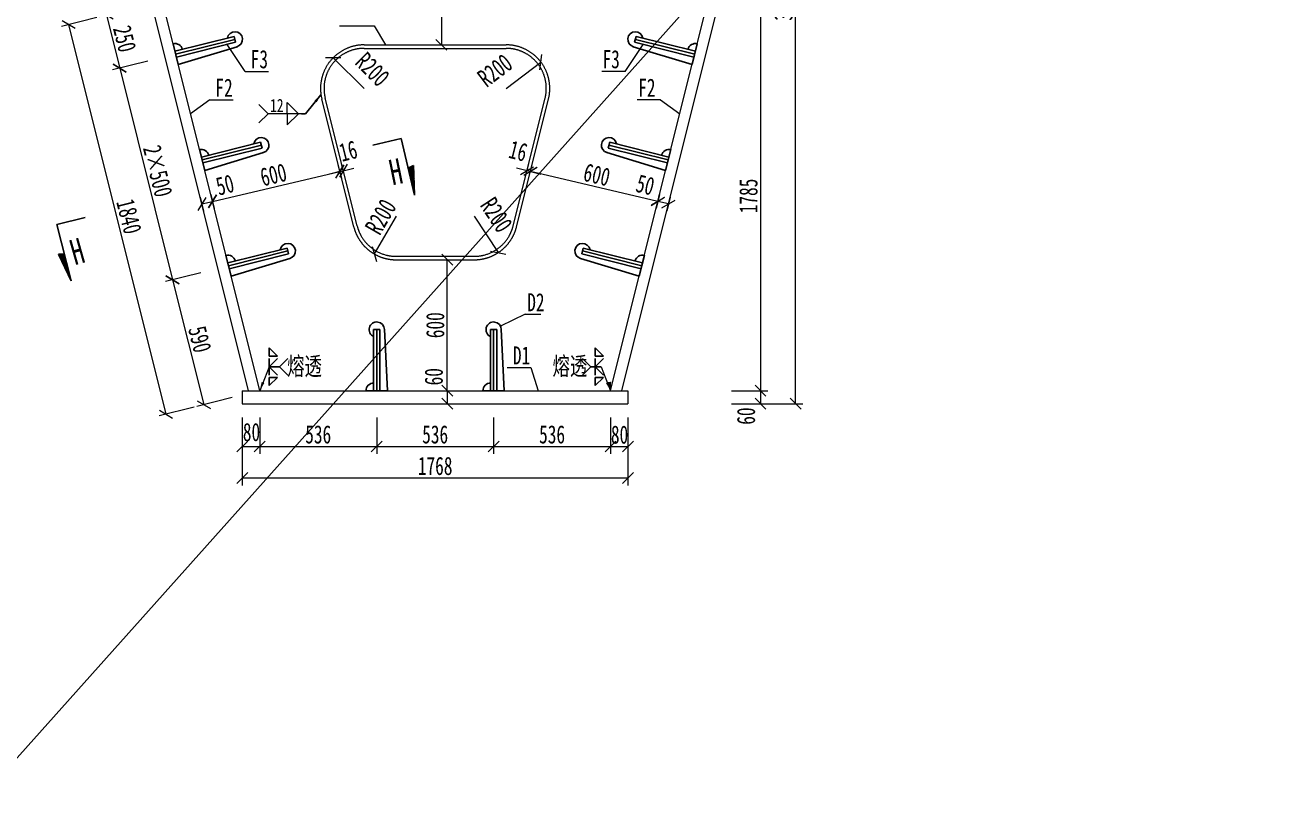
# Model space of a CAD drawing. Header units: millimetres. Extents: x -450182 to -147179, y 306993 to 695793.
# Drawn here: x -404560 to -398840, y 357812 to 361374 of the extents above; entities that cross this region are included whole.
import ezdxf
from ezdxf.enums import TextEntityAlignment as Align

# ---------------------------------------------------------------- set-up
doc = ezdxf.new("R2010")
doc.units = ezdxf.units.MM
doc.header["$PDMODE"] = 34
doc.linetypes.add('CENTER2', pattern=[28.575, 19.05, -3.175, 3.175, -3.175])
doc.layers.get('Defpoints').update_dxf_attribs({"color": 8})
doc.layers.add('dim', color=3, linetype='Continuous')
doc.layers.add('焊缝', color=7, linetype='Continuous')
for name, color, linetype, lineweight in [('文字', 7, 'Continuous', 15), ('标注', 4, 'Continuous', 13), ('横隔板', 6, 'CENTER2', 18), ('细实线', 4, 'Continuous', 15), ('钢板粗线', 1, 'Continuous', 25)]:
    doc.layers.add(name, color=color, linetype=linetype, lineweight=lineweight)
doc.styles.add('111', font='仿宋_GB2312.ttf', dxfattribs={"width": 0.7})
doc.styles.add('BM_Dim', font='仿宋_GB2312.ttf', dxfattribs={"width": 0.85})
doc.styles.add('SMEDI', font='仿宋_GB2312.ttf', dxfattribs={"width": 0.75})
doc.styles.get("Standard").update_dxf_attribs({"font": '仿宋_GB2312.ttf'})
doc.dimstyles.new('200', dxfattribs={"dimscale": 0, "dimtxt": 2.5, "dimasz": 1.5, "dimexe": 1, "dimexo": 1, "dimgap": 0.4, "dimtad": 1, "dimdec": 0, "dimdsep": 46, "dimtxsty": '111', "dimblk": 'OBLIQUE', "dimcen": 0, "dimclrd": 256, "dimclre": 256, "dimclrt": 256, "dimadec": 1, "dimazin": 2, "dimtfac": 1, "dimtdec": 0, "dimtmove": 2, "dimatfit": 3, "dimfxl": 4, "dimfxlon": 1, "dimtolj": 1, "dimlwd": -1, "dimlwe": -1, "dimarcsym": 0})
doc.dimstyles.new('MSteel_1.0_1.0', dxfattribs={"dimtxt": 3, "dimasz": 1.2, "dimexe": 1, "dimexo": 1, "dimgap": 1, "dimtad": 3, "dimtoh": 1, "dimdec": 0, "dimzin": 0, "dimdsep": 46, "dimtxsty": 'Standard', "dimblk": 'ARCHTICK', "dimcen": 0.09, "dimclrd": 3, "dimclre": 3, "dimadec": 0, "dimazin": 0, "dimtfac": 1, "dimtdec": 4, "dimtofl": 0, "dimtmove": 0, "dimatfit": 3, "dimfxl": 1, "dimtolj": 1, "dimtzin": 0, "dimarcsym": 0})

# ---------------------------------------------------------------- blocks, each defined once
blk = doc.blocks.new('_Oblique')
at = {"color": 0, "linetype": 'ByBlock', "lineweight": -2}
blk.add_line((-0.5, -0.5), (0.5, 0.5), dxfattribs=at)
blk = doc.blocks.new('*D935')
at = {"layer": 'Defpoints', "color": 0, "transparency": 16777216}
for p in [(-403563.5, 359697.6), (-403483.5, 359697.6), (-403483.5, 359441.7)]:
    blk.add_point(p, dxfattribs=at)
at = {"layer": '细实线', "transparency": 16777216}
for p, q in [((-403563.5, 359575), (-403563.5, 359408.3)), ((-403483.5, 359575), (-403483.5, 359408.3)), ((-403563.5, 359441.7), (-403483.5, 359441.7))]:
    blk.add_line(p, q, dxfattribs=at)
at = {"layer": '细实线', "transparency": 16777216, "xscale": 49.99999999999995, "yscale": 49.99999999999995, "zscale": 49.99999999999995, "rotation": 180}
blk.add_blockref('_Oblique', (-403563.5, 359441.7), dxfattribs=at)
at = {"layer": '细实线', "transparency": 16777216, "xscale": 49.99999999999995, "yscale": 49.99999999999995, "zscale": 49.99999999999995}
blk.add_blockref('_Oblique', (-403483.5, 359441.7), dxfattribs=at)
at = {"layer": '细实线', "transparency": 16777216, "insert": (-403521.5, 359507.5), "char_height": 83.33, "attachment_point": 5, "style": '111'}
blk.add_mtext('\\A1;80', dxfattribs=at)
blk = doc.blocks.new('*D688')
at = {"layer": 'Defpoints', "color": 0, "transparency": 16777216}
for p in [(-403483.5, 359697.6), (-402947.6, 359697.6), (-402947.6, 359441.7)]:
    blk.add_point(p, dxfattribs=at)
at = {"layer": '细实线', "transparency": 16777216}
for p, q in [((-403483.5, 359575), (-403483.5, 359408.3)), ((-402947.6, 359575), (-402947.6, 359408.3)), ((-403483.5, 359441.7), (-402947.6, 359441.7))]:
    blk.add_line(p, q, dxfattribs=at)
at = {"layer": '细实线', "transparency": 16777216, "xscale": 49.99999999999995, "yscale": 49.99999999999995, "zscale": 49.99999999999995, "rotation": 180}
blk.add_blockref('_Oblique', (-403483.5, 359441.7), dxfattribs=at)
at = {"layer": '细实线', "transparency": 16777216, "xscale": 49.99999999999995, "yscale": 49.99999999999995, "zscale": 49.99999999999995}
blk.add_blockref('_Oblique', (-402947.6, 359441.7), dxfattribs=at)
at = {"layer": '细实线', "transparency": 16777216, "insert": (-403215.6, 359496.7), "char_height": 83.33, "attachment_point": 5, "style": '111'}
blk.add_mtext('\\A1;536', dxfattribs=at)
blk = doc.blocks.new('*D689')
at = {"layer": 'Defpoints', "color": 0, "transparency": 16777216}
for p in [(-402411.8, 359697.6), (-401876, 359697.6), (-401876, 359441.7)]:
    blk.add_point(p, dxfattribs=at)
at = {"layer": '细实线', "transparency": 16777216}
for p, q in [((-402411.8, 359575), (-402411.8, 359408.3)), ((-401876, 359575), (-401876, 359408.3)), ((-402411.8, 359441.7), (-401876, 359441.7))]:
    blk.add_line(p, q, dxfattribs=at)
at = {"layer": '细实线', "transparency": 16777216, "xscale": 49.99999999999995, "yscale": 49.99999999999995, "zscale": 49.99999999999995, "rotation": 180}
blk.add_blockref('_Oblique', (-402411.8, 359441.7), dxfattribs=at)
at = {"layer": '细实线', "transparency": 16777216, "xscale": 49.99999999999995, "yscale": 49.99999999999995, "zscale": 49.99999999999995}
blk.add_blockref('_Oblique', (-401876, 359441.7), dxfattribs=at)
at = {"layer": '细实线', "transparency": 16777216, "insert": (-402143.9, 359496.7), "char_height": 83.33, "attachment_point": 5, "style": '111'}
blk.add_mtext('\\A1;536', dxfattribs=at)
blk = doc.blocks.new('*D936')
at = {"layer": 'Defpoints', "color": 0, "transparency": 16777216}
for p in [(-401876, 359697.6), (-401796, 359697.6), (-401796, 359441.7)]:
    blk.add_point(p, dxfattribs=at)
at = {"layer": '细实线', "transparency": 16777216}
for p, q in [((-401876, 359575), (-401876, 359408.3)), ((-401796, 359575), (-401796, 359408.3)), ((-401876, 359441.7), (-401796, 359441.7))]:
    blk.add_line(p, q, dxfattribs=at)
at = {"layer": '细实线', "transparency": 16777216, "xscale": 49.99999999999995, "yscale": 49.99999999999995, "zscale": 49.99999999999995, "rotation": 180}
blk.add_blockref('_Oblique', (-401876, 359441.7), dxfattribs=at)
at = {"layer": '细实线', "transparency": 16777216, "xscale": 49.99999999999995, "yscale": 49.99999999999995, "zscale": 49.99999999999995}
blk.add_blockref('_Oblique', (-401796, 359441.7), dxfattribs=at)
at = {"layer": '细实线', "transparency": 16777216, "insert": (-401834.7, 359495.7), "char_height": 83.33, "attachment_point": 5, "style": '111'}
blk.add_mtext('\\A1;80', dxfattribs=at)
blk = doc.blocks.new('*D937')
at = {"layer": 'Defpoints', "color": 0, "transparency": 16777216}
for p in [(-403563.5, 359637.6), (-401796, 359637.6), (-403563.5, 359297.1)]:
    blk.add_point(p, dxfattribs=at)
at = {"layer": '细实线', "transparency": 16777216}
for p, q in [((-403563.5, 359430.4), (-403563.5, 359263.7)), ((-401796, 359430.4), (-401796, 359263.7)), ((-401796, 359297.1), (-403563.5, 359297.1))]:
    blk.add_line(p, q, dxfattribs=at)
at = {"layer": '细实线', "transparency": 16777216, "xscale": 49.99999999999995, "yscale": 49.99999999999995, "zscale": 49.99999999999995}
for p, rotation in [((-403563.5, 359297.1), 180.0000000000019), ((-401796, 359297.1), 1.918465386552271e-12)]:
    blk.add_blockref('_Oblique', p, dxfattribs=dict(at, rotation=rotation))
at = {"layer": '细实线', "transparency": 16777216, "insert": (-402679.7, 359352.1), "char_height": 83.33, "attachment_point": 5, "style": '111'}
blk.add_mtext('\\A1;1768', dxfattribs=at)
blk = doc.blocks.new('*D690')
at = {"layer": 'Defpoints', "color": 0, "transparency": 16777216}
for p in [(-401429.7, 361482.6), (-401876, 359697.6), (-401188.6, 359697.6)]:
    blk.add_point(p, dxfattribs=at)
at = {"layer": '细实线', "transparency": 16777216}
for p, q in [((-401322, 361482.6), (-401155.3, 361482.6)), ((-401188.6, 361482.6), (-401188.6, 359697.6)), ((-401322, 359697.6), (-401155.3, 359697.6))]:
    blk.add_line(p, q, dxfattribs=at)
at = {"layer": '细实线', "transparency": 16777216, "xscale": 49.99999999999995, "yscale": 49.99999999999995, "zscale": 49.99999999999995}
for p, rotation in [((-401188.6, 361482.6), 90), ((-401188.6, 359697.6), 270)]:
    blk.add_blockref('_Oblique', p, dxfattribs=dict(at, rotation=rotation))
at = {"layer": '细实线', "transparency": 16777216, "insert": (-401243.6, 360590.1), "char_height": 83.33, "attachment_point": 5, "rotation": 90, "style": '111'}
blk.add_mtext('\\A1;1785', dxfattribs=at)
blk = doc.blocks.new('*D939')
at = {"layer": 'Defpoints', "color": 0, "transparency": 16777216}
for p in [(-402013.2, 359697.6), (-402013.2, 359637.6), (-401188.6, 359637.6)]:
    blk.add_point(p, dxfattribs=at)
at = {"layer": '细实线', "transparency": 16777216}
for p, q in [((-401322, 359697.6), (-401155.3, 359697.6)), ((-401188.6, 359697.6), (-401188.6, 359637.6)), ((-401322, 359637.6), (-401155.3, 359637.6))]:
    blk.add_line(p, q, dxfattribs=at)
at = {"layer": '细实线', "transparency": 16777216, "xscale": 49.99999999999995, "yscale": 49.99999999999995, "zscale": 49.99999999999995}
for p, rotation in [((-401188.6, 359697.6), 90), ((-401188.6, 359637.6), 270)]:
    blk.add_blockref('_Oblique', p, dxfattribs=dict(at, rotation=rotation))
at = {"layer": '细实线', "transparency": 16777216, "insert": (-401254.7, 359581.2), "char_height": 83.33, "attachment_point": 5, "rotation": 90, "style": '111'}
blk.add_mtext('\\A1;60', dxfattribs=at)
blk = doc.blocks.new('*D940')
at = {"layer": 'Defpoints', "color": 0, "transparency": 16777216}
for p in [(-401796, 363307.6), (-401027.8, 363307.6), (-401796, 359637.6)]:
    blk.add_point(p, dxfattribs=at)
at = {"layer": '细实线', "transparency": 16777216}
for p, q in [((-401161.2, 363307.6), (-400994.5, 363307.6)), ((-401027.8, 359637.6), (-401027.8, 363307.6)), ((-401161.2, 359637.6), (-400994.5, 359637.6))]:
    blk.add_line(p, q, dxfattribs=at)
at = {"layer": '细实线', "transparency": 16777216, "xscale": 49.99999999999995, "yscale": 49.99999999999995, "zscale": 49.99999999999995}
for p, rotation in [((-401027.8, 363307.6), 90), ((-401027.8, 359637.6), 270)]:
    blk.add_blockref('_Oblique', p, dxfattribs=dict(at, rotation=rotation))
at = {"layer": '细实线', "transparency": 16777216, "insert": (-401082.8, 361472.6), "char_height": 83.33, "attachment_point": 5, "rotation": 90, "style": '111'}
blk.add_mtext('\\A1;3670', dxfattribs=at)
blk = doc.blocks.new('*D948')
at = {"layer": 'Defpoints', "color": 0, "transparency": 16777216}
for p in [(-402679.7, 361682.6), (-402679.7, 361282.6), (-402651.2, 361282.6)]:
    blk.add_point(p, dxfattribs=at)
at = {"layer": '细实线', "transparency": 16777216}
for p, q in [((-402651.2, 361682.6), (-402617.9, 361682.6)), ((-402651.2, 361682.6), (-402651.2, 361282.6)), ((-402651.2, 361282.6), (-402617.9, 361282.6))]:
    blk.add_line(p, q, dxfattribs=at)
at = {"layer": '细实线', "transparency": 16777216, "xscale": 49.99999999999995, "yscale": 49.99999999999995, "zscale": 49.99999999999995}
for p, rotation in [((-402651.2, 361682.6), 90), ((-402651.2, 361282.6), 270)]:
    blk.add_blockref('_Oblique', p, dxfattribs=dict(at, rotation=rotation))
at = {"layer": '细实线', "transparency": 16777216, "insert": (-402706.2, 361482.6), "char_height": 83.33, "attachment_point": 5, "rotation": 90, "style": '111'}
blk.add_mtext('\\A1;400', dxfattribs=at)
blk = doc.blocks.new('28-280加劲 有过焊孔')
at = {"layer": 'Defpoints'}
blk.add_line((0, 0), (0, -280), dxfattribs=at)
at = {"layer": '钢板粗线'}
for p, q in [((49, 0), (-49, 0)), ((-49, 0), (-35, -281.2)), ((-14, 0), (-14, -280)), ((14, 0), (14, -280)), ((14, -280), (-14, -280))]:
    blk.add_line(p, q, dxfattribs=at)
for centre, start, end in [((14, 0), 270, 0), ((0, -280), 180, 66.4218)]:
    blk.add_arc(centre, 35, start, end, dxfattribs=at)
blk = doc.blocks.new('*D747')
at = {"layer": 'Defpoints', "color": 0, "transparency": 16777216}
for p in [(-402810.2, 359697.6), (-402810.2, 359637.6), (-402624.1, 359637.6)]:
    blk.add_point(p, dxfattribs=at)
at = {"layer": '细实线', "transparency": 16777216}
for p, q in [((-402674.1, 359697.6), (-402590.8, 359697.6)), ((-402624.1, 359697.6), (-402624.1, 359637.6)), ((-402674.1, 359637.6), (-402590.8, 359637.6))]:
    blk.add_line(p, q, dxfattribs=at)
at = {"layer": '细实线', "transparency": 16777216, "xscale": 50, "yscale": 50, "zscale": 50}
for p, rotation in [((-402624.1, 359697.6), 90), ((-402624.1, 359637.6), 270)]:
    blk.add_blockref('_Oblique', p, dxfattribs=dict(at, rotation=rotation))
at = {"layer": '细实线', "transparency": 16777216, "insert": (-402685.8, 359761.6), "char_height": 83.33, "attachment_point": 5, "rotation": 90, "style": '111'}
blk.add_mtext('\\A1;60', dxfattribs=at)
blk = doc.blocks.new('*D748')
at = {"layer": 'Defpoints', "color": 0, "transparency": 16777216}
for p in [(-402810.2, 360297.6), (-402624.1, 360297.6), (-402810.2, 359697.6)]:
    blk.add_point(p, dxfattribs=at)
at = {"layer": '细实线', "transparency": 16777216}
for p, q in [((-402757.5, 360297.6), (-402590.8, 360297.6)), ((-402624.1, 359697.6), (-402624.1, 360297.6)), ((-402757.5, 359697.6), (-402590.8, 359697.6))]:
    blk.add_line(p, q, dxfattribs=at)
at = {"layer": '细实线', "transparency": 16777216, "xscale": 49.99999999999995, "yscale": 49.99999999999995, "zscale": 49.99999999999995}
for p, rotation in [((-402624.1, 360297.6), 90), ((-402624.1, 359697.6), 270)]:
    blk.add_blockref('_Oblique', p, dxfattribs=dict(at, rotation=rotation))
at = {"layer": '细实线', "transparency": 16777216, "insert": (-402679.1, 359997.6), "char_height": 83.33, "attachment_point": 5, "rotation": 90, "style": '111'}
blk.add_mtext('\\A1;600', dxfattribs=at)
blk = doc.blocks.new('*D779')
at = {"layer": 'Defpoints', "color": 0, "transparency": 16777216}
for p in [(-403765, 360617.7), (-403716.5, 360629.8), (-403700.4, 360565.4)]:
    blk.add_point(p, dxfattribs=at)
at = {"layer": '细实线', "transparency": 16777216}
for p, q in [((-403756.9, 360585.3), (-403740.9, 360521)), ((-403708.4, 360597.5), (-403692.3, 360533.1)), ((-403748.9, 360553.3), (-403700.4, 360565.4))]:
    blk.add_line(p, q, dxfattribs=at)
at = {"layer": '细实线', "transparency": 16777216, "xscale": 50, "yscale": 50, "zscale": 50}
for p, rotation in [((-403748.9, 360553.3), 194.0362434679912), ((-403700.4, 360565.4), 14.03624346799119)]:
    blk.add_blockref('_Oblique', p, dxfattribs=dict(at, rotation=rotation))
at = {"layer": '细实线', "transparency": 16777216, "insert": (-403642.9, 360640.9), "char_height": 83.33, "attachment_point": 5, "rotation": 14.0362, "style": '111'}
blk.add_mtext('\\A1;50', dxfattribs=at)
blk = doc.blocks.new('*D780')
at = {"layer": 'Defpoints', "color": 0, "transparency": 16777216}
for p in [(-403116.1, 360701.9), (-403116.1, 360701.9), (-403700.4, 360565.4)]:
    blk.add_point(p, dxfattribs=at)
at = {"layer": '细实线', "transparency": 16777216}
for p, q in [((-403700.4, 360565.4), (-403116.1, 360701.9)), ((-403116.1, 360701.9), (-403108.5, 360669.4)), ((-403700.4, 360565.4), (-403692.9, 360533))]:
    blk.add_line(p, q, dxfattribs=at)
at = {"layer": '细实线', "transparency": 16777216, "xscale": 49.99999999999995, "yscale": 49.99999999999995, "zscale": 49.99999999999995}
for p, rotation in [((-403116.1, 360701.9), 13.14630893928214), ((-403700.4, 360565.4), 193.1463089392821)]:
    blk.add_blockref('_Oblique', p, dxfattribs=dict(at, rotation=rotation))
at = {"layer": '细实线', "transparency": 16777216, "insert": (-403420.8, 360687.2), "char_height": 83.33, "attachment_point": 5, "rotation": 13.1463, "style": '111'}
blk.add_mtext('\\A1;600', dxfattribs=at)
blk = doc.blocks.new('*D783')
at = {"layer": 'Defpoints', "color": 0, "transparency": 16777216}
for p in [(-401642.9, 360629.8), (-401594.4, 360617.7), (-401659, 360565.4)]:
    blk.add_point(p, dxfattribs=at)
at = {"layer": '细实线', "transparency": 16777216}
for p, q in [((-401651, 360597.5), (-401667.1, 360533.1)), ((-401602.5, 360585.3), (-401618.6, 360521)), ((-401610.5, 360553.3), (-401659, 360565.4))]:
    blk.add_line(p, q, dxfattribs=at)
at = {"layer": '细实线', "transparency": 16777216, "xscale": 50, "yscale": 50, "zscale": 50}
for p, rotation in [((-401659, 360565.4), 165.9637565320089), ((-401610.5, 360553.3), 345.9637565320088)]:
    blk.add_blockref('_Oblique', p, dxfattribs=dict(at, rotation=rotation))
at = {"layer": '细实线', "transparency": 16777216, "insert": (-401716.6, 360640.9), "char_height": 83.33, "attachment_point": 5, "rotation": 345.9638, "style": '111'}
blk.add_mtext('\\A1;50', dxfattribs=at)
blk = doc.blocks.new('*D784')
at = {"layer": 'Defpoints', "color": 0, "transparency": 16777216}
for p in [(-402243.4, 360701.9), (-402243.4, 360701.9), (-401659, 360565.4)]:
    blk.add_point(p, dxfattribs=at)
at = {"layer": '细实线', "transparency": 16777216}
for p, q in [((-402243.4, 360701.9), (-402235.8, 360734.4)), ((-401659, 360565.4), (-402243.4, 360701.9)), ((-401659, 360565.4), (-401651.4, 360597.9))]:
    blk.add_line(p, q, dxfattribs=at)
at = {"layer": '细实线', "transparency": 16777216, "xscale": 49.99999999999995, "yscale": 49.99999999999995, "zscale": 49.99999999999995}
for p, rotation in [((-402243.4, 360701.9), 166.8536910607179), ((-401659, 360565.4), 346.8536910607179)]:
    blk.add_blockref('_Oblique', p, dxfattribs=dict(at, rotation=rotation))
at = {"layer": '细实线', "transparency": 16777216, "insert": (-401938.7, 360687.2), "char_height": 83.33, "attachment_point": 5, "rotation": 346.8537, "style": '111'}
blk.add_mtext('\\A1;600', dxfattribs=at)
blk = doc.blocks.new('*D1010')
at = {"layer": 'Defpoints', "color": 0, "transparency": 16777216}
for p in [(-403929.7, 361482.6), (-403869.1, 361240), (-404125.5, 361175.9)]:
    blk.add_point(p, dxfattribs=at)
at = {"layer": '标注', "transparency": 16777216}
for p, q in [((-404056.8, 361450.8), (-404218.5, 361410.4)), ((-404186.2, 361418.5), (-404125.5, 361175.9)), ((-403996.2, 361208.3), (-404157.9, 361167.8))]:
    blk.add_line(p, q, dxfattribs=at)
at = {"layer": '标注', "transparency": 16777216, "xscale": 50, "yscale": 50, "zscale": 50}
for p, rotation in [((-404186.2, 361418.5), 104.0362434674702), ((-404125.5, 361175.9), 284.0362434674703)]:
    blk.add_blockref('_Oblique', p, dxfattribs=dict(at, rotation=rotation))
at = {"layer": '标注', "transparency": 16777216, "insert": (-404102.5, 361310.5), "char_height": 83.33, "attachment_point": 5, "rotation": 284.0362, "style": '111'}
blk.add_mtext('\\A1;250', dxfattribs=at)
blk = doc.blocks.new('*D1011')
at = {"layer": 'Defpoints', "color": 0, "transparency": 16777216}
for p in [(-403869.1, 361240), (-403626.6, 360269.9), (-403883, 360205.8)]:
    blk.add_point(p, dxfattribs=at)
at = {"layer": '标注', "transparency": 16777216}
for p, q in [((-403996.2, 361208.3), (-404157.9, 361167.8)), ((-404125.5, 361175.9), (-403883, 360205.8)), ((-403753.6, 360238.1), (-403915.3, 360197.7))]:
    blk.add_line(p, q, dxfattribs=at)
at = {"layer": '标注', "transparency": 16777216, "xscale": 50, "yscale": 50, "zscale": 50}
for p, rotation in [((-404125.5, 361175.9), 104.036243467687), ((-403883, 360205.8), 284.0362434676871)]:
    blk.add_blockref('_Oblique', p, dxfattribs=dict(at, rotation=rotation))
at = {"layer": '标注', "transparency": 16777216, "insert": (-403950.9, 360704.2), "char_height": 83.33, "attachment_point": 5, "rotation": 284.0362, "style": '111'}
blk.add_mtext('\\A1;2×500', dxfattribs=at)
blk = doc.blocks.new('*D1012')
at = {"layer": 'Defpoints', "color": 0, "transparency": 16777216}
for p in [(-403626.6, 360269.9), (-403483.5, 359697.6), (-403739.9, 359633.5)]:
    blk.add_point(p, dxfattribs=at)
at = {"layer": '标注', "transparency": 16777216}
for p, q in [((-403753.6, 360238.1), (-403915.3, 360197.7)), ((-403883, 360205.8), (-403739.9, 359633.5)), ((-403610.6, 359665.8), (-403772.3, 359625.4))]:
    blk.add_line(p, q, dxfattribs=at)
at = {"layer": '标注', "transparency": 16777216, "xscale": 50, "yscale": 50, "zscale": 50}
for p, rotation in [((-403883, 360205.8), 104.0362434721317), ((-403739.9, 359633.5), 284.0362434721317)]:
    blk.add_blockref('_Oblique', p, dxfattribs=dict(at, rotation=rotation))
at = {"layer": '标注', "transparency": 16777216, "insert": (-403758.1, 359933), "char_height": 83.33, "attachment_point": 5, "rotation": 284.0362, "style": '111'}
blk.add_mtext('\\A1;590', dxfattribs=at)
blk = doc.blocks.new('*D1013')
at = {"layer": 'Defpoints', "color": 0, "transparency": 16777216}
for p in [(-403929.7, 361482.6), (-404359.2, 361375.2), (-403483.5, 359697.6)]:
    blk.add_point(p, dxfattribs=at)
at = {"layer": '标注', "transparency": 16777216}
for p, q in [((-404229.9, 361407.5), (-404391.6, 361367.1)), ((-403913, 359590.2), (-404359.2, 361375.2)), ((-403783.6, 359622.5), (-403945.3, 359582.1))]:
    blk.add_line(p, q, dxfattribs=at)
at = {"layer": '标注', "transparency": 16777216, "xscale": 50, "yscale": 50, "zscale": 50}
for p, rotation in [((-404359.2, 361375.2), 104.036243467926), ((-403913, 359590.2), 284.036243467926)]:
    blk.add_blockref('_Oblique', p, dxfattribs=dict(at, rotation=rotation))
at = {"layer": '标注', "transparency": 16777216, "insert": (-404082.7, 360496), "char_height": 83.33, "attachment_point": 5, "rotation": 284.0362, "style": '111'}
blk.add_mtext('\\A1;1840', dxfattribs=at)
blk = doc.blocks.new('*D1015')
at = {"layer": 'Defpoints', "color": 0, "transparency": 16777216}
for p in [(-402947.6, 359697.6), (-402411.8, 359697.6), (-402411.8, 359441.7)]:
    blk.add_point(p, dxfattribs=at)
at = {"layer": '标注', "transparency": 16777216}
for p, q in [((-402947.6, 359575), (-402947.6, 359408.3)), ((-402411.8, 359575), (-402411.8, 359408.3)), ((-402947.6, 359441.7), (-402411.8, 359441.7))]:
    blk.add_line(p, q, dxfattribs=at)
at = {"layer": '标注', "transparency": 16777216, "xscale": 50, "yscale": 50, "zscale": 50, "rotation": 180}
blk.add_blockref('_Oblique', (-402947.6, 359441.7), dxfattribs=at)
at = {"layer": '标注', "transparency": 16777216, "xscale": 50, "yscale": 50, "zscale": 50}
blk.add_blockref('_Oblique', (-402411.8, 359441.7), dxfattribs=at)
at = {"layer": '标注', "transparency": 16777216, "insert": (-402679.7, 359496.7), "char_height": 83.33, "attachment_point": 5, "style": '111'}
blk.add_mtext('\\A1;536', dxfattribs=at)
blk = doc.blocks.new('*D1182')
at = {"layer": 'Defpoints', "color": 0, "transparency": 16777216}
for p in [(-403146.8, 361223.7), (-403005.1, 361082.6)]:
    blk.add_point(p, dxfattribs=at)
at = {"layer": '标注', "transparency": 16777216}
blk.add_line((-403005.1, 361082.6), (-403146.8, 361223.7), dxfattribs=at)
at = {"layer": '标注', "transparency": 16777216, "xscale": 50, "yscale": 50, "zscale": 50, "rotation": 135.1163902631334}
blk.add_blockref('_Oblique', (-403146.8, 361223.7), dxfattribs=at)
at = {"layer": '标注', "transparency": 16777216, "insert": (-402967.2, 361170.3), "char_height": 83.33, "attachment_point": 5, "rotation": 315.1164, "style": '111'}
blk.add_mtext('\\A1;R200', dxfattribs=at)
blk = doc.blocks.new('*D1183')
at = {"layer": 'Defpoints', "color": 0, "transparency": 16777216}
for p in [(-402195.2, 361203.7), (-402354.3, 361082.6)]:
    blk.add_point(p, dxfattribs=at)
at = {"layer": '标注', "transparency": 16777216}
blk.add_line((-402354.3, 361082.6), (-402195.2, 361203.7), dxfattribs=at)
at = {"layer": '标注', "transparency": 16777216, "xscale": 50, "yscale": 50, "zscale": 50, "rotation": 37.2824691563241}
blk.add_blockref('_Oblique', (-402195.2, 361203.7), dxfattribs=at)
at = {"layer": '标注', "transparency": 16777216, "insert": (-402405.6, 361165.3), "char_height": 83.33, "attachment_point": 5, "rotation": 37.2825, "style": '111'}
blk.add_mtext('\\A1;R200', dxfattribs=at)
blk = doc.blocks.new('*D1184')
at = {"layer": 'Defpoints', "color": 0, "transparency": 16777216}
for p in [(-402858.8, 360497.6), (-402958.5, 360324.2)]:
    blk.add_point(p, dxfattribs=at)
at = {"layer": '标注', "transparency": 16777216}
blk.add_line((-402858.8, 360497.6), (-402958.5, 360324.2), dxfattribs=at)
at = {"layer": '标注', "transparency": 16777216, "xscale": 50, "yscale": 50, "zscale": 50, "rotation": 240.0992597505967}
blk.add_blockref('_Oblique', (-402958.5, 360324.2), dxfattribs=at)
at = {"layer": '标注', "transparency": 16777216, "insert": (-402929.3, 360494.5), "char_height": 83.33, "attachment_point": 5, "rotation": 60.0993, "style": '111'}
blk.add_mtext('\\A1;R200', dxfattribs=at)
blk = doc.blocks.new('*D1185')
at = {"layer": 'Defpoints', "color": 0, "transparency": 16777216}
for p in [(-402500.6, 360497.6), (-402391, 360330.3)]:
    blk.add_point(p, dxfattribs=at)
at = {"layer": '标注', "transparency": 16777216}
blk.add_line((-402500.6, 360497.6), (-402391, 360330.3), dxfattribs=at)
at = {"layer": '标注', "transparency": 16777216, "xscale": 50, "yscale": 50, "zscale": 50, "rotation": 303.2269547684597}
blk.add_blockref('_Oblique', (-402391, 360330.3), dxfattribs=at)
at = {"layer": '标注', "transparency": 16777216, "insert": (-402399.2, 360503.4), "char_height": 83.33, "attachment_point": 5, "rotation": 303.227, "style": '111'}
blk.add_mtext('\\A1;R200', dxfattribs=at)
blk = doc.blocks.new('_ArchTick')
at = {"color": 0, "linetype": 'ByBlock', "const_width": 0.15}
blk.add_lwpolyline([(-0.5, -0.5), (0.5, 0.5)], dxfattribs=at)
blk = doc.blocks.new('*D1221')
at = {"layer": 'Defpoints', "color": 0, "transparency": 16777216}
for p in [(-402258.9, 360705.8), (-402258.8, 360706), (-402243.4, 360701.9)]:
    blk.add_point(p, dxfattribs=at)
at = {"layer": '标注', "transparency": 16777216}
for p, q in [((-402258.8, 360706), (-402307.3, 360718.1)), ((-402258.8, 360706), (-402250.7, 360738.4)), ((-402243.3, 360702.1), (-402258.8, 360706)), ((-402243.3, 360702.1), (-402235.2, 360734.5)), ((-402243.3, 360702.1), (-402194.8, 360690))]:
    blk.add_line(p, q, dxfattribs=at)
at = {"layer": '标注', "transparency": 16777216, "xscale": 50, "yscale": 50, "zscale": 50}
for p, rotation in [((-402258.8, 360706), 345.9637565321746), ((-402243.3, 360702.1), 165.9637565321746)]:
    blk.add_blockref('_Oblique', p, dxfattribs=dict(at, rotation=rotation))
at = {"layer": '标注', "transparency": 16777216, "insert": (-402299.4, 360796.2), "char_height": 83.33, "attachment_point": 5, "rotation": 345.9638, "style": '111'}
blk.add_mtext('\\A1;16', dxfattribs=at)
blk = doc.blocks.new('*D1222')
at = {"layer": 'Defpoints', "color": 0, "transparency": 16777216}
for p in [(-403112.8, 360688.9), (-403100.6, 360705.8), (-403097.3, 360692.8)]:
    blk.add_point(p, dxfattribs=at)
at = {"layer": '标注', "transparency": 16777216}
for p, q in [((-403116.1, 360701.9), (-403164.6, 360689.8)), ((-403116.1, 360701.9), (-403124.2, 360734.2)), ((-403116.1, 360701.9), (-403100.6, 360705.8)), ((-403100.6, 360705.8), (-403108.6, 360738.1)), ((-403100.6, 360705.8), (-403052.1, 360717.9))]:
    blk.add_line(p, q, dxfattribs=at)
at = {"layer": '标注', "transparency": 16777216, "xscale": 50, "yscale": 50, "zscale": 50}
for p, rotation in [((-403116.1, 360701.9), 14.03624346782537), ((-403100.6, 360705.8), 194.0362434678254)]:
    blk.add_blockref('_Oblique', p, dxfattribs=dict(at, rotation=rotation))
at = {"layer": '标注', "transparency": 16777216, "insert": (-403078.1, 360796), "char_height": 83.33, "attachment_point": 5, "rotation": 14.0362, "style": '111'}
blk.add_mtext('\\A1;16', dxfattribs=at)
blk = doc.blocks.new('剖面箭头')
at = {"ltscale": 10}
h = blk.add_hatch(dxfattribs=at)
h.set_pattern_fill('ANSI31', color=2, style=0)
h.set_pattern_definition([(45, (-182.99888, -777.8594), (-0.088388348, 0.088388348), [])])
h.paths.add_polyline_path([(6, -3), (3.15, -3), (3, -3.6)])
at = {"color": 3, "ltscale": 10}
blk.add_line((0, 0), (0, -3), dxfattribs=at)
at = {"color": 2, "ltscale": 10}
for p, q in [((0, -3), (6, -3)), ((6, -3), (3, -3.6)), ((3, -3.6), (3.15, -3))]:
    blk.add_line(p, q, dxfattribs=at)

msp = doc.modelspace()

# ---------------------------------------------------------------- linework, layer by layer
at = {"layer": '标注'}
for p, q in [((-364584.3, 402798.7), (-450181.9, 306993.3)), ((-402267.7, 360047.8), (-402380.6, 359993.5))]:
    msp.add_line(p, q, dxfattribs=at)
at = {"layer": '横隔板', "color": 2, "ltscale": 550}
for p, q in [((-403535, 359697.6), (-403981.3, 361482.6)), ((-403483.5, 359697.6), (-403929.7, 361482.6)), ((-401876, 359697.6), (-401429.7, 361482.6)), ((-401824.4, 359697.6), (-401378.2, 361482.6)), ((-403005.1, 361282.6), (-402354.3, 361282.6)), ((-403005.1, 361266.6), (-402354.3, 361266.6)), ((-403052.9, 360449.1), (-403199.1, 361034.1)), ((-403037.4, 360452.9), (-403183.6, 361037.9)), ((-402322.1, 360452.9), (-402175.8, 361037.9)), ((-402306.6, 360449.1), (-402160.3, 361034.1)), ((-402858.8, 360313.6), (-402500.6, 360313.6)), ((-402858.8, 360297.6), (-402500.6, 360297.6)), ((-403563.5, 359697.6), (-401796, 359697.6)), ((-403563.5, 359697.6), (-403563.5, 359637.6)), ((-401796, 359697.6), (-401796, 359637.6)), ((-403563.5, 359637.6), (-401796, 359637.6))]:
    msp.add_line(p, q, dxfattribs=at)
for centre, radius, start, end in [((-403005.1, 361082.6), 200, 90, 194.0362), ((-403005.1, 361082.6), 184, 90, 194.0362), ((-402354.3, 361082.6), 200, 345.9638, 90), ((-402354.3, 361082.6), 184, 345.9638, 90), ((-402858.8, 360497.6), 200, 194.0362, 270), ((-402858.8, 360497.6), 184, 194.0362, 270), ((-402500.6, 360497.6), 184, 270, 345.9638), ((-402500.6, 360497.6), 200, 270, 345.9638)]:
    msp.add_arc(centre, radius, start, end, dxfattribs=at)
at = {"layer": '焊缝', "color": 4}
for p, q in [((-403402.3, 359855.8), (-403440.1, 359893.6)), ((-403440.1, 359855.8), (-403440.1, 359893.6)), ((-401908.6, 359855.8), (-401946.4, 359893.6)), ((-401946.4, 359855.8), (-401946.4, 359893.6)), ((-403402.3, 359855.8), (-403440.1, 359855.8)), ((-403440.1, 359807.2), (-403402.3, 359845)), ((-403440.1, 359845), (-403440.1, 359769.4)), ((-403393.2, 359807.2), (-403355.4, 359845)), ((-401966.2, 359807.2), (-402004, 359845)), ((-401908.6, 359855.8), (-401946.4, 359855.8)), ((-401946.4, 359845), (-401946.4, 359769.4)), ((-401946.4, 359807.2), (-401908.6, 359845)), ((-403440.1, 359807.2), (-403393.2, 359807.2)), ((-403440.1, 359807.2), (-403402.3, 359769.4)), ((-403393.2, 359807.2), (-403355.4, 359769.4)), ((-401966.2, 359807.2), (-402004, 359769.4)), ((-401919.3, 359807.2), (-401966.2, 359807.2)), ((-401946.4, 359807.2), (-401908.6, 359769.4)), ((-403402.3, 359758.6), (-403440.1, 359758.6)), ((-403440.1, 359758.6), (-403440.1, 359720.8)), ((-403402.3, 359758.6), (-403440.1, 359720.8)), ((-401908.6, 359758.6), (-401946.4, 359758.6)), ((-401946.4, 359758.6), (-401946.4, 359720.8)), ((-401908.6, 359758.6), (-401946.4, 359720.8))]:
    msp.add_line(p, q, dxfattribs=at)
for points in [[(-403462.3, 359732.7), (-403474.8, 359737.7), (-403483.5, 359697.6)], [(-401897.1, 359732.7), (-401884.6, 359737.7), (-401876, 359697.6)], [(-401886.3, 359737.3), (-401872.9, 359738.5), (-401876, 359697.6)]]:
    msp.add_solid(points, dxfattribs=at)
at = {"layer": '细实线'}
for p, q in [((-403117.9, 361369.2), (-402958.8, 361369.2)), ((-402958.8, 361369.2), (-402906.9, 361282.6)), ((-403550.7, 361161.2), (-403633, 361284.6)), ((-401808.8, 361161.2), (-401726.5, 361284.6)), ((-403550.7, 361161.2), (-403443.4, 361161.2)), ((-401808.8, 361161.2), (-401916, 361161.2)), ((-403712.6, 361030.5), (-403800.8, 360967)), ((-403712.6, 361030.5), (-403605.3, 361030.5)), ((-403445.4, 360967.1), (-403487.1, 361008.8)), ((-403357.5, 360967.1), (-403357.5, 361018.4)), ((-403306.2, 360967.1), (-403357.5, 361018.4)), ((-401646.8, 361030.5), (-401754.1, 361030.5)), ((-401646.8, 361030.5), (-401558.6, 360967)), ((-403445.4, 360967.1), (-403487.1, 360925.5)), ((-403273.5, 360967.1), (-403445.4, 360967.1)), ((-403357.5, 360967.1), (-403357.5, 360915.8)), ((-403306.2, 360967.1), (-403357.5, 360915.8)), ((-403291.9, 360967.1), (-403273.5, 360967.1)), ((-402267.7, 360047.8), (-402194.9, 360047.8)), ((-403440.1, 359807.2), (-403483.5, 359697.6)), ((-402349.1, 359803.4), (-402241.8, 359803.4)), ((-402241.8, 359803.4), (-402208.1, 359697.6)), ((-401919.3, 359807.2), (-401876, 359697.6))]:
    msp.add_line(p, q, dxfattribs=at)

# ---------------------------------------------------------------- block references
at = {"layer": 'dim', "yscale": 44.44444444444441, "zscale": 44.44444444444441}
for p, xscale, rotation in [((-402965.2, 360822.9), -44.44444444444441, 103.3762161230799), ((-404283.7, 360492.1), 44.44444444444441, 284.0362434680488)]:
    msp.add_blockref('剖面箭头', p, dxfattribs=dict(at, xscale=xscale, rotation=rotation))
at = {"layer": '细实线'}
for p, rotation in [((-403869.1, 361240), 104.0362434683251), ((-403747.8, 360755), 104.0362434683251), ((-403626.6, 360269.9), 104.0362434683251), ((-402947.6, 359697.6), 180.0000000000342), ((-402411.8, 359697.6), 180.0000000000342)]:
    msp.add_blockref('28-280加劲 有过焊孔', p, dxfattribs=dict(at, rotation=rotation))
at = {"layer": '细实线', "xscale": -1, "rotation": 255.9637565316749}
for p in [(-401490.4, 361240), (-401611.6, 360755), (-401732.9, 360269.9)]:
    msp.add_blockref('28-280加劲 有过焊孔', p, dxfattribs=at)

# ---------------------------------------------------------------- texts
at = {"layer": '文字', "style": 'BM_Dim', "width": 0.7}
for rotation, p in [(11.559, (-402848.3, 360644.4)), (15.8535, (-404304.4, 360280))]:
    msp.add_text('H', height=116.7, rotation=rotation, dxfattribs=at).set_placement(p, align=Align.CENTER)
at = {"layer": '细实线', "width": 0.7}
for s, p in [('F3', (-403525.1, 361175.4)), ('F3', (-401912.9, 361175.4)), ('F2', (-403687, 361044.6)), ('F2', (-401749.3, 361044.6)), ('D2', (-402257.8, 360061.2)), ('D1', (-402323.5, 359817.6)), ('熔透', (-403358, 359768.5)), ('熔透', (-402141.8, 359768.9))]:
    msp.add_text(s, height=83.33, dxfattribs=at).set_placement(p)
at = {"layer": '细实线', "style": 'SMEDI', "width": 0.75}
msp.add_text('12', height=60, dxfattribs=at).set_placement((-403435.9, 361005.1), align=Align.MIDDLE_LEFT)

# ---------------------------------------------------------------- dimensions: what is measured, and where the dimension line sits
at = {"layer": '标注'}
for p1, p2, distance, picture, middle in [((-403483.5, 359697.6), (-403929.7, 361482.6), 442.7, '*D1013', (-404082.7, 360496)), ((-403929.7, 361482.6), (-403869.1, 361240), -264.3, '*D1010', (-404102.5, 361310.5)), ((-403626.6, 360269.9), (-403483.5, 359697.6), -264.3, '*D1012', (-403758.1, 359933))]:
    dim = msp.add_aligned_dim(p1=p1, p2=p2, distance=distance, dimstyle='200', override={"dimscale": 33.333333, "dimarcsym": 1}, dxfattribs=at)
    dim.commit()
    dim.dimension.update_dxf_attribs({"geometry": picture, "text_midpoint": middle})
for center, mpoint, picture, middle in [((-403005.1, 361082.6), (-403146.8, 361223.7), '*D1182', (-402967.2, 361170.3)), ((-402354.3, 361082.6), (-402195.2, 361203.7), '*D1183', (-402405.6, 361165.3)), ((-402858.8, 360497.6), (-402958.5, 360324.2), '*D1184', (-402929.3, 360494.5)), ((-402500.6, 360497.6), (-402391, 360330.3), '*D1185', (-402399.2, 360503.4))]:
    dim = msp.add_radius_dim(center=center, mpoint=mpoint, dimstyle='200', override={"dimscale": 33.333333, "dimarcsym": 1}, dxfattribs=at)
    dim.commit()
    dim.dimension.update_dxf_attribs({"geometry": picture, "text_midpoint": middle, "dimtype": 164})
dim = msp.add_aligned_dim(p1=(-403869.1, 361240), p2=(-403626.6, 360269.9), distance=-264.3, text='2×500', dimstyle='200', override={"dimscale": 33.333333, "dimarcsym": 1}, dxfattribs=at)
dim.commit()
dim.dimension.update_dxf_attribs({"geometry": '*D1011', "text_midpoint": (-403950.9, 360704.2)})
for base, p1, p2, angle, picture, middle in [((-403100.6, 360705.8), (-403112.8, 360688.9), (-403097.3, 360692.8), 14.0362, '*D1222', (-403078.1, 360796)), ((-402258.8, 360706), (-402243.4, 360701.9), (-402258.9, 360705.8), 165.9638, '*D1221', (-402299.4, 360796.2))]:
    dim = msp.add_linear_dim(base=base, p1=p1, p2=p2, angle=angle, dimstyle='200', override={"dimscale": 33.333333, "dimfxl": 3, "dimarcsym": 1}, dxfattribs=at)
    dim.commit()
    dim.dimension.update_dxf_attribs({"geometry": picture, "text_midpoint": middle, "dimtype": 161})
dim = msp.add_linear_dim(base=(-402411.8, 359441.7), p1=(-402947.6, 359697.6), p2=(-402411.8, 359697.6), dimstyle='200', override={"dimscale": 33.333333, "dimarcsym": 1}, dxfattribs=at)
dim.commit()
dim.dimension.update_dxf_attribs({"geometry": '*D1015', "text_midpoint": (-402679.7, 359496.7)})
at = {"layer": '细实线'}
for base, p1, p2, picture, middle in [((-401027.8, 363307.6), (-401796, 359637.6), (-401796, 363307.6), '*D940', (-401082.8, 361472.6)), ((-402651.2, 361282.6), (-402679.7, 361682.6), (-402679.7, 361282.6), '*D948', (-402706.2, 361482.6)), ((-401188.6, 359697.6), (-401429.7, 361482.6), (-401876, 359697.6), '*D690', (-401243.6, 360590.1)), ((-402624.1, 360297.6), (-402810.2, 359697.6), (-402810.2, 360297.6), '*D748', (-402679.1, 359997.6))]:
    dim = msp.add_linear_dim(base=base, p1=p1, p2=p2, angle=90, dimstyle='200', override={"dimscale": 33.333333, "dimarcsym": 1}, dxfattribs=at)
    dim.commit()
    dim.dimension.update_dxf_attribs({"geometry": picture, "text_midpoint": middle})
for p1, p2, distance, picture, middle in [((-403700.4, 360565.4), (-403116.1, 360701.9), 0, '*D780', (-403420.8, 360687.2)), ((-401659, 360565.4), (-402243.4, 360701.9), 0, '*D784', (-401938.7, 360687.2)), ((-403483.5, 359697.6), (-402947.6, 359697.6), -255.9, '*D688', (-403215.6, 359496.7)), ((-402411.8, 359697.6), (-401876, 359697.6), -255.9, '*D689', (-402143.9, 359496.7)), ((-401795.9696815, 359637.5686059), (-403563.4696815, 359637.5686059), 340.5046953, '*D937', (-402679.7196815, 359352.0639106))]:
    dim = msp.add_aligned_dim(p1=p1, p2=p2, distance=distance, dimstyle='200', override={"dimscale": 33.333333, "dimarcsym": 1}, dxfattribs=at)
    dim.commit()
    dim.dimension.update_dxf_attribs({"geometry": picture, "text_midpoint": middle})
for base, p1, p2, angle, override, picture, middle, dimtype in [((-403700.4, 360565.4), (-403765, 360617.7), (-403716.5, 360629.8), 14.0362, {"dimscale": 33.333333, "dimfxl": 1.5, "dimarcsym": 1}, '*D779', (-403642.9, 360640.9), 161), ((-401659, 360565.4), (-401594.4, 360617.7), (-401642.9, 360629.8), 165.9638, {"dimscale": 33.333333, "dimfxl": 1.5, "dimarcsym": 1}, '*D783', (-401716.6, 360640.9), 161), ((-402624.1, 359637.6), (-402810.2, 359697.6), (-402810.2, 359637.6), 270, {"dimscale": 33.333333, "dimfxl": 1.5, "dimarcsym": 1}, '*D747', (-402685.8, 359761.6), 161), ((-401188.6, 359637.6), (-402013.2, 359697.6), (-402013.2, 359637.6), 90, {"dimscale": 33.333333, "dimarcsym": 1}, '*D939', (-401254.7, 359581.2), 160), ((-403483.5, 359441.7), (-403563.5, 359697.6), (-403483.5, 359697.6), 360, {"dimscale": 33.333333, "dimarcsym": 1}, '*D935', (-403521.5, 359507.5), 161), ((-401796, 359441.7), (-401876, 359697.6), (-401796, 359697.6), 0, {"dimscale": 33.333333, "dimarcsym": 1}, '*D936', (-401834.7, 359495.7), 161)]:
    dim = msp.add_linear_dim(base=base, p1=p1, p2=p2, angle=angle, dimstyle='200', override=override, dxfattribs=at)
    dim.commit()
    dim.dimension.update_dxf_attribs({"geometry": picture, "text_midpoint": middle, "dimtype": dimtype})

# ---------------------------------------------------------------- leaders
msp.add_leader([(-403203, 361053.7), (-403273.5, 360967.1)], dimstyle='MSteel_1.0_1.0', override={"dimscale": 33.333333, "dimclrd": 256}, dxfattribs=at)

doc.saveas('drawing.dxf')
